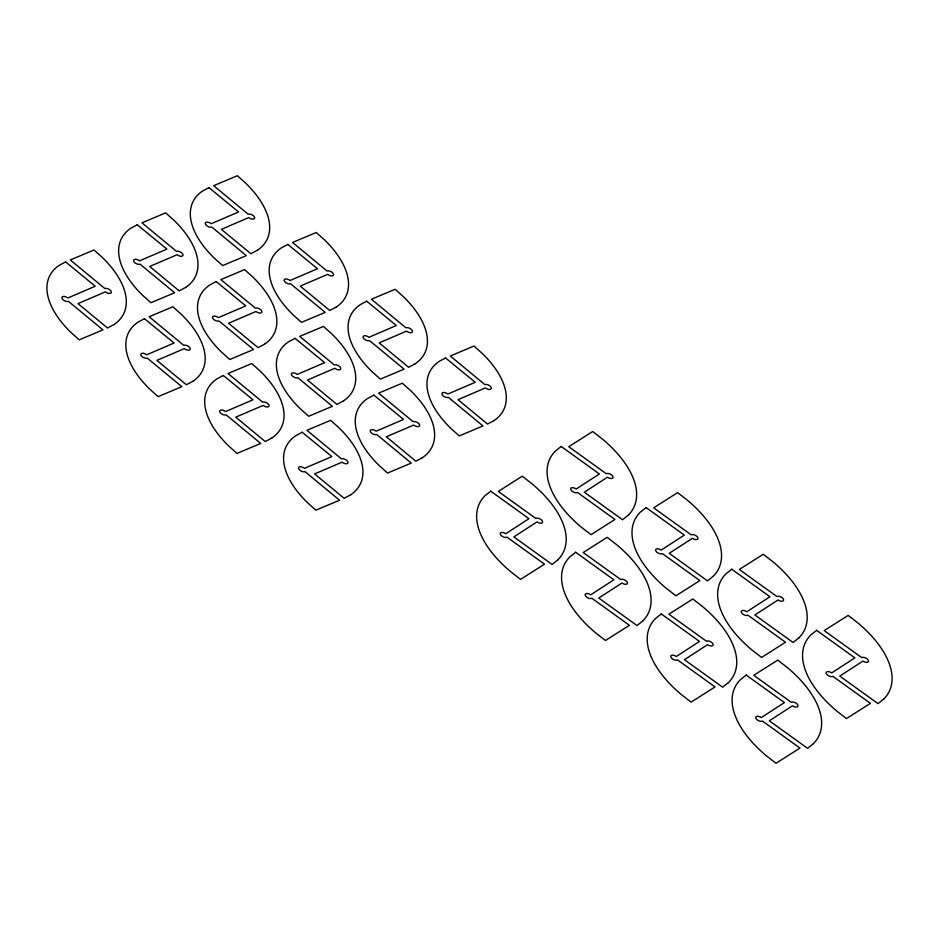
<?xml version="1.0" encoding="UTF-8"?>
<svg xmlns="http://www.w3.org/2000/svg" width="939" height="939" viewBox="0 0 939 939"><rect width="100%" height="100%" fill="white"/><g stroke="black" fill="none" stroke-linecap="round" stroke-linejoin="round"><path stroke-width="1.41" d="M490.721 491.167L484.97 495.733A100.813 52.373 26.5 0 0 510.64 571.687L520.546 579.386L544.503 564.175L506.943 537.143A3.932 2.042 26.5 0 1 501.931 536.134A3.932 2.042 26.5 0 1 500.769 532.695A3.932 2.042 26.5 0 1 505.781 533.704L528.95 518.692L490.721 491.167M561.17 446.459L555.418 451.025A100.813 52.373 26.5 0 0 581.088 526.979L590.995 534.678L614.951 519.467L577.391 492.435A3.932 2.042 26.5 0 1 572.379 491.426A3.932 2.042 26.5 0 1 571.217 487.987A3.932 2.042 26.5 0 1 576.229 488.984L599.399 473.972L561.17 446.459M557.848 559.855L552.085 564.433L513.856 536.908L537.026 521.896A3.932 2.042 26.5 0 0 542.038 522.894A3.932 2.042 26.5 0 0 540.876 519.455A3.932 2.042 26.5 0 0 535.864 518.457L498.304 491.414L522.26 476.214L532.167 483.914A100.813 52.373 26.5 0 1 557.848 559.855M575.63 552.285L569.879 556.862A100.813 52.373 26.5 0 0 595.561 632.804L605.455 640.504L629.423 625.304L591.852 598.26A3.932 2.042 26.5 0 1 586.852 597.263A3.932 2.042 26.5 0 1 585.69 593.824A3.932 2.042 26.5 0 1 590.69 594.821L613.871 579.809L575.63 552.285M628.297 515.147L622.534 519.725L584.304 492.2L607.474 477.188A3.932 2.042 26.5 0 0 612.486 478.186A3.932 2.042 26.5 0 0 611.324 474.747A3.932 2.042 26.5 0 0 606.312 473.749L568.752 446.706L592.709 431.506L602.615 439.206A100.813 52.373 26.5 0 1 628.297 515.147M646.079 507.576L640.328 512.142A100.813 52.373 26.5 0 0 666.009 588.096L675.904 595.796L699.86 580.595L662.3 553.552A3.932 2.042 26.5 0 1 657.3 552.555A3.932 2.042 26.5 0 1 656.138 549.115A3.932 2.042 26.5 0 1 661.138 550.113L684.32 535.101L646.079 507.576M642.757 620.984L637.006 625.55L598.765 598.026L621.947 583.013A3.932 2.042 26.5 0 0 626.947 584.023A3.932 2.042 26.5 0 0 625.785 580.572A3.932 2.042 26.5 0 0 620.785 579.574L583.213 552.543L607.181 537.331L617.076 545.031A100.813 52.373 26.5 0 1 642.757 620.984M661.279 613.942L655.528 618.508A100.813 52.373 26.5 0 0 681.198 694.449L691.104 702.149L715.06 686.949L677.5 659.906A3.932 2.042 26.5 0 1 672.488 658.908A3.932 2.042 26.5 0 1 671.326 655.469A3.932 2.042 26.5 0 1 676.338 656.467L699.508 641.454L661.279 613.942M713.206 576.276L707.454 580.842L669.214 553.317L692.395 538.305A3.932 2.042 26.5 0 0 697.395 539.315A3.932 2.042 26.5 0 0 696.233 535.864A3.932 2.042 26.5 0 0 691.233 534.866L653.661 507.835L677.629 492.623L687.524 500.323A100.813 52.373 26.5 0 1 713.206 576.276M731.727 569.222L725.976 573.799A100.813 52.373 26.5 0 0 751.646 649.741L761.552 657.441L785.509 642.241L747.949 615.198A3.932 2.042 26.5 0 1 742.937 614.2A3.932 2.042 26.5 0 1 741.775 610.761A3.932 2.042 26.5 0 1 746.787 611.759L769.957 596.746L731.727 569.222M728.406 682.63L722.643 687.195L684.414 659.683L707.583 644.67A3.932 2.042 26.5 0 0 712.595 645.668A3.932 2.042 26.5 0 0 711.433 642.229A3.932 2.042 26.5 0 0 706.421 641.22L668.861 614.188L692.818 598.988L702.724 606.688A100.813 52.373 26.5 0 1 728.406 682.63M746.188 675.059L740.437 679.625A100.813 52.373 26.5 0 0 766.118 755.578L776.013 763.278L799.981 748.066L762.409 721.035A3.932 2.042 26.5 0 1 757.409 720.037A3.932 2.042 26.5 0 1 756.247 716.586A3.932 2.042 26.5 0 1 761.247 717.596L784.429 702.583L746.188 675.059M798.854 637.921L793.091 642.487L754.862 614.975L778.032 599.962A3.932 2.042 26.5 0 0 783.044 600.96A3.932 2.042 26.5 0 0 781.882 597.521A3.932 2.042 26.5 0 0 776.87 596.511L739.31 569.48L763.266 554.268L773.173 561.968A100.813 52.373 26.5 0 1 798.854 637.921M816.637 630.351L810.885 634.917A100.813 52.373 26.5 0 0 836.567 710.87L846.462 718.57L870.43 703.358L832.858 676.326A3.932 2.042 26.5 0 1 827.858 675.317A3.932 2.042 26.5 0 1 826.696 671.878A3.932 2.042 26.5 0 1 831.696 672.887L854.877 657.875L816.637 630.351M813.315 743.747L807.563 748.324L769.323 720.8L792.504 705.788A3.932 2.042 26.5 0 0 797.504 706.785A3.932 2.042 26.5 0 0 796.342 703.346A3.932 2.042 26.5 0 0 791.342 702.349L753.771 675.305L777.738 660.105L787.633 667.805A100.813 52.373 26.5 0 1 813.315 743.747M883.763 699.039L878.012 703.616L839.771 676.092L862.953 661.079A3.932 2.042 26.5 0 0 867.953 662.077A3.932 2.042 26.5 0 0 866.791 658.638A3.932 2.042 26.5 0 0 861.791 657.64L824.219 630.597L848.187 615.397L858.082 623.097A100.813 52.373 26.5 0 1 883.763 699.039M65.589 261.922L59.298 265.268A92.938 48.276 26.5 0 0 70.918 332.418L79.228 339.848L102.95 329.894L68.383 301.313A3.932 2.042 26.5 0 1 63.265 299.917A3.932 2.042 26.5 0 1 62.702 296.607A3.932 2.042 26.5 0 1 67.808 298.003L95.226 286.242L65.589 261.922M137.282 224.785L130.99 228.13A92.938 48.276 26.5 0 0 142.611 295.28L150.921 302.71L174.642 292.757L140.064 264.176A3.932 2.042 26.5 0 1 134.958 262.779A3.932 2.042 26.5 0 1 134.383 259.469A3.932 2.042 26.5 0 1 139.5 260.866L166.907 249.105L137.282 224.785M208.963 187.647L202.671 190.993A92.938 48.276 26.5 0 0 214.292 258.143L222.613 265.573L246.335 255.619L211.756 227.038A3.932 2.042 26.5 0 1 206.65 225.642A3.932 2.042 26.5 0 1 206.075 222.332A3.932 2.042 26.5 0 1 211.181 223.728L238.6 211.968L208.963 187.647M113.936 324.589L107.492 327.993L78.007 303.614L105.426 291.841A3.932 2.042 26.5 0 0 110.532 293.238A3.932 2.042 26.5 0 0 109.957 289.94A3.932 2.042 26.5 0 0 104.851 288.543L70.272 259.95L93.994 249.997L102.316 257.427A92.938 48.276 26.5 0 1 113.936 324.589M185.617 287.451L179.185 290.855L149.7 266.476L177.107 254.704A3.932 2.042 26.5 0 0 182.225 256.101A3.932 2.042 26.5 0 0 181.65 252.802A3.932 2.042 26.5 0 0 176.544 251.406L141.965 222.825L165.687 212.86L173.997 220.289A92.938 48.276 26.5 0 1 185.617 287.451M257.309 250.314L250.866 253.718L221.381 229.339L248.8 217.566A3.932 2.042 26.5 0 0 253.906 218.963A3.932 2.042 26.5 0 0 253.33 215.665A3.932 2.042 26.5 0 0 248.225 214.268L213.646 185.687L237.379 175.722L245.689 183.152A92.938 48.276 26.5 0 1 257.309 250.314M144.465 318.697L138.174 322.042A92.938 48.276 26.5 0 0 149.794 389.192L158.104 396.634L181.837 386.668L147.259 358.088A3.932 2.042 26.5 0 1 142.153 356.691A3.932 2.042 26.5 0 1 141.578 353.393A3.932 2.042 26.5 0 1 146.684 354.789L174.102 343.017L144.465 318.697M216.158 281.559L209.867 284.904A92.938 48.276 26.5 0 0 221.487 352.055L229.797 359.496L253.518 349.531L218.951 320.95A3.932 2.042 26.5 0 1 213.834 319.553A3.932 2.042 26.5 0 1 213.27 316.255A3.932 2.042 26.5 0 1 218.376 317.652L245.795 305.879L216.158 281.559M287.839 244.422L281.547 247.767A92.938 48.276 26.5 0 0 293.168 314.917L301.489 322.359L325.211 312.394L290.632 283.813A3.932 2.042 26.5 0 1 285.526 282.416A3.932 2.042 26.5 0 1 284.951 279.118A3.932 2.042 26.5 0 1 290.057 280.515L317.476 268.742L287.839 244.422M192.812 381.363L186.368 384.767L156.883 360.388L184.302 348.615A3.932 2.042 26.5 0 0 189.408 350.012A3.932 2.042 26.5 0 0 188.833 346.714A3.932 2.042 26.5 0 0 183.727 345.317L149.148 316.736L172.882 306.771L181.192 314.213A92.938 48.276 26.5 0 1 192.812 381.363M264.493 344.226L258.061 347.63L228.576 323.251L255.983 311.478A3.932 2.042 26.5 0 0 261.101 312.875A3.932 2.042 26.5 0 0 260.526 309.577A3.932 2.042 26.5 0 0 255.42 308.18L220.841 279.599L244.563 269.634L252.873 277.075A92.938 48.276 26.5 0 1 264.493 344.226M336.185 307.088L329.753 310.492L300.257 286.113L327.676 274.341A3.932 2.042 26.5 0 0 332.782 275.737A3.932 2.042 26.5 0 0 332.218 272.439A3.932 2.042 26.5 0 0 327.101 271.042L292.534 242.462L316.255 232.496L324.565 239.938A92.938 48.276 26.5 0 1 336.185 307.088M223.341 375.483L217.05 378.816A92.938 48.276 26.5 0 0 228.67 445.978L236.992 453.408L260.713 443.443L226.135 414.862A3.932 2.042 26.5 0 1 221.029 413.465A3.932 2.042 26.5 0 1 220.454 410.167A3.932 2.042 26.5 0 1 225.56 411.564L252.978 399.791L223.341 375.483M295.034 338.345L288.743 341.679A92.938 48.276 26.5 0 0 300.363 408.841L308.673 416.27L332.394 406.305L297.827 377.724A3.932 2.042 26.5 0 1 292.71 376.328A3.932 2.042 26.5 0 1 292.146 373.029A3.932 2.042 26.5 0 1 297.252 374.426L324.671 362.654L295.034 338.345M366.715 301.208L360.435 304.541A92.938 48.276 26.5 0 0 372.055 371.703L380.365 379.133L404.087 369.18L369.508 340.587A3.932 2.042 26.5 0 1 364.402 339.19A3.932 2.042 26.5 0 1 363.827 335.892A3.932 2.042 26.5 0 1 368.945 337.289L396.352 325.516L366.715 301.208M271.688 438.137L265.244 441.541L235.759 417.162L263.178 405.402A3.932 2.042 26.5 0 0 268.284 406.798A3.932 2.042 26.5 0 0 267.709 403.488A3.932 2.042 26.5 0 0 262.603 402.092L228.024 373.511L251.758 363.557L260.068 370.987A92.938 48.276 26.5 0 1 271.688 438.137M343.369 401L336.937 404.404L307.452 380.025L334.859 368.264A3.932 2.042 26.5 0 0 339.977 369.661A3.932 2.042 26.5 0 0 339.402 366.351A3.932 2.042 26.5 0 0 334.296 364.954L299.717 336.373L323.439 326.42L331.749 333.85A92.938 48.276 26.5 0 1 343.369 401M415.061 363.863L408.629 367.266L379.133 342.888L406.552 331.127A3.932 2.042 26.5 0 0 411.658 332.523A3.932 2.042 26.5 0 0 411.094 329.213A3.932 2.042 26.5 0 0 405.977 327.817L371.41 299.236L395.131 289.282L403.441 296.712A92.938 48.276 26.5 0 1 415.061 363.863M302.217 432.257L295.926 435.602A92.938 48.276 26.5 0 0 307.546 502.752L315.868 510.182L339.589 500.229L305.011 471.636A3.932 2.042 26.5 0 1 299.905 470.239A3.932 2.042 26.5 0 1 299.33 466.941A3.932 2.042 26.5 0 1 304.436 468.338L331.854 456.577L302.217 432.257M373.91 395.119L367.618 398.465A92.938 48.276 26.5 0 0 379.239 465.615L387.549 473.045L411.27 463.091L376.703 434.499A3.932 2.042 26.5 0 1 371.586 433.102A3.932 2.042 26.5 0 1 371.022 429.804A3.932 2.042 26.5 0 1 376.128 431.201L403.547 419.44L373.91 395.119M445.591 357.982L439.311 361.327A92.938 48.276 26.5 0 0 450.931 428.477L459.241 435.907L482.963 425.954L448.384 397.361A3.932 2.042 26.5 0 1 443.278 395.965A3.932 2.042 26.5 0 1 442.703 392.666A3.932 2.042 26.5 0 1 447.821 394.063L475.228 382.302L445.591 357.982M350.564 494.912L344.132 498.316L314.635 473.937L342.054 462.176A3.932 2.042 26.5 0 0 347.16 463.573A3.932 2.042 26.5 0 0 346.597 460.274A3.932 2.042 26.5 0 0 341.479 458.878L306.912 430.285L330.634 420.332L338.944 427.761A92.938 48.276 26.5 0 1 350.564 494.912M422.257 457.786L415.813 461.178L386.328 436.799L413.747 425.038A3.932 2.042 26.5 0 0 418.853 426.435A3.932 2.042 26.5 0 0 418.278 423.137A3.932 2.042 26.5 0 0 413.172 421.74L378.593 393.148L402.315 383.194L410.636 390.624A92.938 48.276 26.5 0 1 422.257 457.786M493.937 420.649L487.505 424.041L458.021 399.662L485.428 387.901A3.932 2.042 26.5 0 0 490.545 389.298A3.932 2.042 26.5 0 0 489.97 385.999A3.932 2.042 26.5 0 0 484.853 384.603L450.286 356.01L474.007 346.057L482.317 353.487A92.938 48.276 26.5 0 1 493.937 420.649"/></g></svg>
